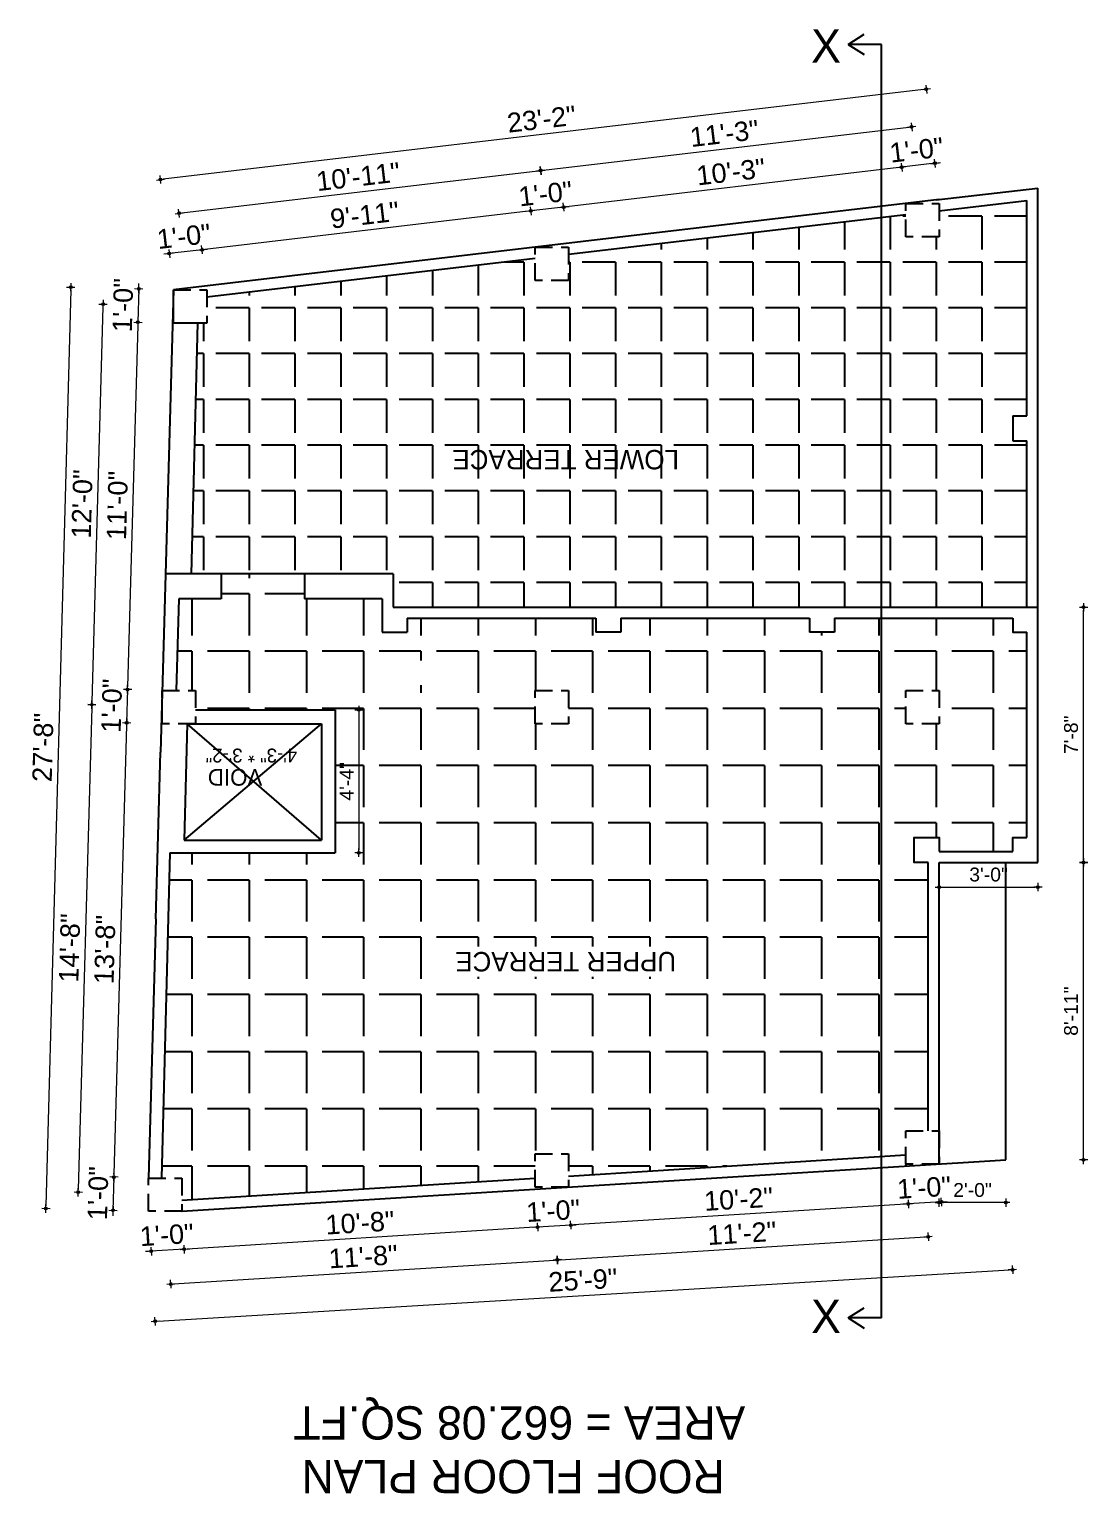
# Model space of a CAD drawing. Header units: inches. Extents: x 10143 to 33197, y -150 to 3760.
# Drawn here: x 25071 to 25452, y 3232 to 3760 of the extents above; entities that cross this region are included whole.
import ezdxf
from ezdxf.enums import TextEntityAlignment as Align

# ---------------------------------------------------------------- set-up
doc = ezdxf.new("R2010")
doc.units = ezdxf.units.IN
doc.header["$LTSCALE"] = 0.5
doc.header["$MEASUREMENT"] = 0
doc.header["$PDMODE"] = 66
doc.linetypes.add('DASHED2', pattern=[0.375, 0.25, -0.125])
for name, color, linetype, lineweight in [('DW TEXT', 92, 'Continuous', 15), ('hatch', 9, 'Continuous', 0), ('Toilet', 7, 'Continuous', 25)]:
    doc.layers.add(name, color=color, linetype=linetype, lineweight=lineweight)
doc.styles.add('CEN', font='GOTHIC.TTF')
doc.styles.get("Standard").update_dxf_attribs({"font": 'arial.ttf'})
doc.dimstyles.new('S8', dxfattribs={"dimtxt": 5, "dimasz": 1, "dimexe": 6, "dimexo": 18, "dimgap": 1.9375, "dimtad": 1, "dimdec": 0, "dimzin": 3, "dimdsep": 46, "dimlunit": 4, "dimtxsty": 'Standard', "dimblk": 'dot 2', "dimcen": 12, "dimse1": 1, "dimse2": 1, "dimclrd": 1, "dimclre": 1, "dimclrt": 256, "dimadec": 0, "dimazin": 0, "dimtfac": 0.75, "dimtdec": 0, "dimtix": 1, "dimtmove": 1, "dimatfit": 3, "dimldrblk": 'DOT', "dimfxl": 1, "dimtolj": 1, "dimtzin": 0, "dimlwd": 9, "dimlwe": 9, "dimarcsym": 0})
pattern_1 = [(180, (48662.484, 5226.815), (-3e-15, -20.625), [15, -5.625]), (270, (48662.484, 5226.815), (20.625, -4e-15), [15, -5.625])]
pattern_2 = [(180, (48662.484, 5226.815), (-2e-15, -16.5), [12, -4.5]), (270, (48662.484, 5226.815), (16.5, -3e-15), [12, -4.5])]

# ---------------------------------------------------------------- blocks, each defined once
blk = doc.blocks.new('dot1')
at = {"layer": 'hatch'}
h = blk.add_hatch(color=256, dxfattribs=at)
edge = h.paths.add_edge_path()
edge.add_arc((0, 0), 1, 0, 360)
for p, q in [((3, 0), (-3, 0)), ((0, 3), (0, -3))]:
    blk.add_line(p, q, dxfattribs=at)
blk.add_circle((0, 0), 1, dxfattribs=at)
blk = doc.blocks.new('dot 2')
at = {"layer": 'hatch', "xscale": 0.5, "yscale": 0.5, "zscale": 0.5}
blk.add_blockref('dot1', (0, 0), dxfattribs=at)
blk = doc.blocks.new('*D1779')
at = {"layer": 'Defpoints', "color": 0, "transparency": 16777216}
for p in [(25385.09, 3710.01), (25386.63, 3696.9), (25398.63, 3698.31)]:
    blk.add_point(p, dxfattribs=at)
at = {"layer": 'Toilet', "color": 1, "lineweight": 9, "transparency": 16777216}
for p, q in [((25397.09, 3711.43), (25385.09, 3710.01)), ((25398.08, 3711.54), (25399.07, 3711.66)), ((25384.09, 3709.89), (25383.1, 3709.78))]:
    blk.add_line(p, q, dxfattribs=at)
for p, rotation in [((25385.09, 3710.01), 6.727351048226088), ((25397.09, 3711.43), 186.7273510482261)]:
    blk.add_blockref('dot 2', p, dxfattribs=dict(at, rotation=rotation))
at = {"layer": 'Toilet', "transparency": 16777216, "insert": (25390.44, 3716.19), "char_height": 7, "attachment_point": 5, "rotation": 6.7274}
blk.add_mtext('\\A1;1\'-0"', dxfattribs=at)
blk = doc.blocks.new('_Dot')
at = {"color": 0, "linetype": 'ByBlock', "lineweight": -2}
blk.add_line((-0.5, 0), (-1, 0), dxfattribs=at)
at = {"color": 0, "linetype": 'ByBlock', "const_width": 0.5}
blk.add_lwpolyline([(-0.25, 0, 1), (0.25, 0, 1)], format="xyb", close=True, dxfattribs=at)
blk = doc.blocks.new('*D1780')
at = {"layer": 'Defpoints', "color": 0, "transparency": 16777216}
for p in [(25263.3, 3695.65), (25386.63, 3696.9), (25265.01, 3681.14)]:
    blk.add_point(p, dxfattribs=at)
at = {"layer": 'Toilet', "color": 1, "lineweight": 9, "transparency": 16777216}
blk.add_line((25384.09, 3709.89), (25264.29, 3695.76), dxfattribs=at)
for p, rotation in [((25385.09, 3710.01), 6.727351048264164), ((25263.3, 3695.65), 186.7273510482641)]:
    blk.add_blockref('dot 2', p, dxfattribs=dict(at, rotation=rotation))
at = {"layer": 'Toilet', "transparency": 16777216, "insert": (25323.55, 3708.3), "char_height": 7, "attachment_point": 5, "rotation": 6.7274}
blk.add_mtext('\\A1;10\'-3"', dxfattribs=at)
blk = doc.blocks.new('*D1781')
at = {"layer": 'Defpoints', "color": 0, "transparency": 16777216}
for p in [(25251.46, 3694.25), (25253.01, 3681.14), (25265.01, 3681.14)]:
    blk.add_point(p, dxfattribs=at)
at = {"layer": 'Toilet', "color": 1, "lineweight": 9, "transparency": 16777216}
for p, q in [((25263.3, 3695.65), (25251.46, 3694.25)), ((25264.29, 3695.76), (25265.28, 3695.88)), ((25250.47, 3694.13), (25249.48, 3694.02))]:
    blk.add_line(p, q, dxfattribs=at)
for p, rotation in [((25251.46, 3694.25), 6.727351048264151), ((25263.3, 3695.65), 186.7273510482641)]:
    blk.add_blockref('dot 2', p, dxfattribs=dict(at, rotation=rotation))
at = {"layer": 'Toilet', "transparency": 16777216, "insert": (25256.74, 3700.42), "char_height": 7, "attachment_point": 5, "rotation": 6.7274}
blk.add_mtext('\\A1;1\'-0"', dxfattribs=at)
blk = doc.blocks.new('*D1782')
at = {"layer": 'Defpoints', "color": 0, "transparency": 16777216}
for p in [(25133.02, 3680.28), (25253.01, 3681.14), (25134.73, 3665.77)]:
    blk.add_point(p, dxfattribs=at)
at = {"layer": 'Toilet', "color": 1, "lineweight": 9, "transparency": 16777216}
blk.add_line((25250.47, 3694.13), (25134.01, 3680.4), dxfattribs=at)
for p, rotation in [((25251.46, 3694.25), 6.727351048264164), ((25133.02, 3680.28), 186.7273510482641)]:
    blk.add_blockref('dot 2', p, dxfattribs=dict(at, rotation=rotation))
at = {"layer": 'Toilet', "transparency": 16777216, "insert": (25191.6, 3692.74), "char_height": 7, "attachment_point": 5, "rotation": 6.7274}
blk.add_mtext('\\A1;9\'-11"', dxfattribs=at)
blk = doc.blocks.new('*D1783')
at = {"layer": 'Defpoints', "color": 0, "transparency": 16777216}
for p in [(25121.18, 3678.88), (25122.73, 3665.77), (25134.73, 3665.77)]:
    blk.add_point(p, dxfattribs=at)
at = {"layer": 'Toilet', "color": 1, "lineweight": 9, "transparency": 16777216}
for p, q in [((25133.02, 3680.28), (25121.18, 3678.88)), ((25134.01, 3680.4), (25135.01, 3680.51)), ((25120.19, 3678.77), (25119.2, 3678.65))]:
    blk.add_line(p, q, dxfattribs=at)
for p, rotation in [((25121.18, 3678.88), 6.727351048264151), ((25133.02, 3680.28), 186.7273510482641)]:
    blk.add_blockref('dot 2', p, dxfattribs=dict(at, rotation=rotation))
at = {"layer": 'Toilet', "transparency": 16777216, "insert": (25126.46, 3685.05), "char_height": 7, "attachment_point": 5, "rotation": 6.7274}
blk.add_mtext('\\A1;1\'-0"', dxfattribs=at)
blk = doc.blocks.new('*D1784')
at = {"layer": 'Defpoints', "color": 0, "transparency": 16777216}
for p in [(25255.04, 3708.78), (25259.01, 3675.14), (25128.73, 3659.77)]:
    blk.add_point(p, dxfattribs=at)
at = {"layer": 'Toilet', "color": 1, "lineweight": 9, "transparency": 16777216}
blk.add_line((25125.76, 3693.53), (25254.05, 3708.66), dxfattribs=at)
for p, rotation in [((25255.04, 3708.78), 6.727351048225985), ((25124.76, 3693.41), 186.727351048226)]:
    blk.add_blockref('dot 2', p, dxfattribs=dict(at, rotation=rotation))
at = {"layer": 'Toilet', "transparency": 16777216, "insert": (25189.26, 3706.57), "char_height": 7, "attachment_point": 5, "rotation": 6.7274}
blk.add_mtext('\\A1;10\'-11"', dxfattribs=at)
blk = doc.blocks.new('*D1785')
at = {"layer": 'Defpoints', "color": 0, "transparency": 16777216}
for p in [(25388.66, 3724.54), (25392.63, 3690.9), (25259.01, 3675.14)]:
    blk.add_point(p, dxfattribs=at)
at = {"layer": 'Toilet', "color": 1, "lineweight": 9, "transparency": 16777216}
blk.add_line((25256.03, 3708.9), (25387.67, 3724.42), dxfattribs=at)
for p, rotation in [((25388.66, 3724.54), 6.727351048264151), ((25255.04, 3708.78), 186.7273510482641)]:
    blk.add_blockref('dot 2', p, dxfattribs=dict(at, rotation=rotation))
at = {"layer": 'Toilet', "transparency": 16777216, "insert": (25321.21, 3722.14), "char_height": 7, "attachment_point": 5, "rotation": 6.7274}
blk.add_mtext('\\A1;11\'-3"', dxfattribs=at)
blk = doc.blocks.new('*D1786')
at = {"layer": 'Defpoints', "color": 0, "transparency": 16777216}
for p in [(25118.04, 3705.57), (25398.63, 3698.31), (25122.73, 3665.77)]:
    blk.add_point(p, dxfattribs=at)
at = {"layer": 'Toilet', "color": 1, "lineweight": 9, "transparency": 16777216}
blk.add_line((25392.94, 3737.99), (25119.03, 3705.68), dxfattribs=at)
for p, rotation in [((25393.94, 3738.11), 6.727351048225714), ((25118.04, 3705.57), 186.7273510482257)]:
    blk.add_blockref('dot 2', p, dxfattribs=dict(at, rotation=rotation))
at = {"layer": 'Toilet', "transparency": 16777216, "insert": (25255.34, 3727.31), "char_height": 7, "attachment_point": 5, "rotation": 6.7274}
blk.add_mtext('\\A1;23\'-2"', dxfattribs=at)
blk = doc.blocks.new('*D1787')
at = {"layer": 'Defpoints', "color": 0, "transparency": 16777216}
for p in [(25128.73, 3659.77), (25093.3, 3516.29), (25124.68, 3515.41)]:
    blk.add_point(p, dxfattribs=at)
at = {"layer": 'Toilet', "color": 1, "lineweight": 9, "transparency": 16777216}
blk.add_line((25097.32, 3659.65), (25093.33, 3517.29), dxfattribs=at)
for p, rotation in [((25097.35, 3660.65), 88.39404783827474), ((25093.3, 3516.29), 268.3940478382747)]:
    blk.add_blockref('dot 2', p, dxfattribs=dict(at, rotation=rotation))
at = {"layer": 'Toilet', "transparency": 16777216, "insert": (25089.82, 3588.62), "char_height": 7, "attachment_point": 5, "rotation": 88.394}
blk.add_mtext('\\A1;12\'-0"', dxfattribs=at)
blk = doc.blocks.new('*D1788')
at = {"layer": 'Defpoints', "color": 0, "transparency": 16777216}
for p in [(25124.68, 3515.41), (25088.38, 3340.55), (25119.76, 3339.67)]:
    blk.add_point(p, dxfattribs=at)
at = {"layer": 'Toilet', "color": 1, "lineweight": 9, "transparency": 16777216}
blk.add_line((25093.27, 3515.29), (25088.4, 3341.55), dxfattribs=at)
for p, rotation in [((25093.3, 3516.29), 88.39404783821382), ((25088.38, 3340.55), 268.3940478382139)]:
    blk.add_blockref('dot 2', p, dxfattribs=dict(at, rotation=rotation))
at = {"layer": 'Toilet', "transparency": 16777216, "insert": (25085.33, 3428.57), "char_height": 7, "attachment_point": 5, "rotation": 88.394}
blk.add_mtext('\\A1;14\'-8"', dxfattribs=at)
blk = doc.blocks.new('*D1694')
at = {"layer": 'Defpoints', "color": 0, "transparency": 16777216}
for p in [(25122.73, 3665.77), (25109.89, 3654.12), (25122.4, 3653.77)]:
    blk.add_point(p, dxfattribs=at)
at = {"layer": 'Toilet', "color": 1, "lineweight": 9, "transparency": 16777216}
for p, q in [((25110.22, 3666.12), (25109.89, 3654.12)), ((25110.25, 3667.12), (25110.28, 3668.12)), ((25109.86, 3653.12), (25109.83, 3652.12))]:
    blk.add_line(p, q, dxfattribs=at)
for p, rotation in [((25110.22, 3666.12), 268.3940478382726), ((25109.89, 3654.12), 88.39404783827258)]:
    blk.add_blockref('dot 2', p, dxfattribs=dict(at, rotation=rotation))
at = {"layer": 'Toilet', "transparency": 16777216, "insert": (25104.54, 3660.27), "char_height": 7, "attachment_point": 5, "rotation": 88.394}
blk.add_mtext('\\A1;1\'-0"', dxfattribs=at)
blk = doc.blocks.new('*D1789')
at = {"layer": 'Defpoints', "color": 0, "transparency": 16777216}
for p in [(25122.4, 3653.77), (25106.17, 3521.76), (25118.68, 3521.41)]:
    blk.add_point(p, dxfattribs=at)
at = {"layer": 'Toilet', "color": 1, "lineweight": 9, "transparency": 16777216}
blk.add_line((25109.86, 3653.12), (25106.2, 3522.76), dxfattribs=at)
for p, rotation in [((25109.89, 3654.12), 88.39404783821382), ((25106.17, 3521.76), 268.3940478382139)]:
    blk.add_blockref('dot 2', p, dxfattribs=dict(at, rotation=rotation))
at = {"layer": 'Toilet', "transparency": 16777216, "insert": (25102.52, 3588.09), "char_height": 7, "attachment_point": 5, "rotation": 88.394}
blk.add_mtext('\\A1;11\'-0"', dxfattribs=at)
blk = doc.blocks.new('*D1790')
at = {"layer": 'Defpoints', "color": 0, "transparency": 16777216}
for p in [(25118.68, 3521.41), (25105.84, 3509.77), (25118.68, 3509.41)]:
    blk.add_point(p, dxfattribs=at)
at = {"layer": 'Toilet', "color": 1, "lineweight": 9, "transparency": 16777216}
for p, q in [((25106.17, 3521.76), (25105.84, 3509.77)), ((25106.2, 3522.76), (25106.23, 3523.76)), ((25105.81, 3508.77), (25105.78, 3507.77))]:
    blk.add_line(p, q, dxfattribs=at)
for p, rotation in [((25106.17, 3521.76), 268.3940478382139), ((25105.84, 3509.77), 88.39404783821387)]:
    blk.add_blockref('dot 2', p, dxfattribs=dict(at, rotation=rotation))
at = {"layer": 'Toilet', "transparency": 16777216, "insert": (25100.5, 3515.92), "char_height": 7, "attachment_point": 5, "rotation": 88.394}
blk.add_mtext('\\A1;1\'-0"', dxfattribs=at)
blk = doc.blocks.new('*D1792')
at = {"layer": 'Defpoints', "color": 0, "transparency": 16777216}
for p in [(25118.68, 3509.41), (25101.25, 3346.02), (25113.76, 3345.67)]:
    blk.add_point(p, dxfattribs=at)
at = {"layer": 'Toilet', "color": 1, "lineweight": 9, "transparency": 16777216}
blk.add_line((25105.81, 3508.77), (25101.28, 3347.02), dxfattribs=at)
for p, rotation in [((25105.84, 3509.77), 88.39404783821382), ((25101.25, 3346.02), 268.3940478382139)]:
    blk.add_blockref('dot 2', p, dxfattribs=dict(at, rotation=rotation))
at = {"layer": 'Toilet', "transparency": 16777216, "insert": (25098.03, 3428.05), "char_height": 7, "attachment_point": 5, "rotation": 88.394}
blk.add_mtext('\\A1;13\'-8"', dxfattribs=at)
blk = doc.blocks.new('*D1793')
at = {"layer": 'Defpoints', "color": 0, "transparency": 16777216}
for p in [(25113.76, 3345.67), (25100.91, 3334.03), (25113.76, 3333.67)]:
    blk.add_point(p, dxfattribs=at)
at = {"layer": 'Toilet', "color": 1, "lineweight": 9, "transparency": 16777216}
for p, q in [((25101.28, 3347.02), (25101.3, 3348.02)), ((25101.25, 3346.02), (25100.91, 3334.03)), ((25100.88, 3333.03), (25100.86, 3332.03))]:
    blk.add_line(p, q, dxfattribs=at)
for p, rotation in [((25101.25, 3346.02), 268.3940478382139), ((25100.91, 3334.03), 88.39404783821387)]:
    blk.add_blockref('dot 2', p, dxfattribs=dict(at, rotation=rotation))
at = {"layer": 'Toilet', "transparency": 16777216, "insert": (25095.57, 3340.18), "char_height": 7, "attachment_point": 5, "rotation": 88.394}
blk.add_mtext('\\A1;1\'-0"', dxfattribs=at)
blk = doc.blocks.new('*D1794')
at = {"layer": 'Defpoints', "color": 0, "transparency": 16777216}
for p in [(25122.73, 3665.77), (25076.74, 3334.67), (25113.76, 3333.67)]:
    blk.add_point(p, dxfattribs=at)
at = {"layer": 'Toilet', "color": 1, "lineweight": 9, "transparency": 16777216}
blk.add_line((25085.69, 3665.77), (25076.77, 3335.67), dxfattribs=at)
for p, rotation in [((25085.71, 3666.77), 88.45204859075598), ((25076.74, 3334.67), 268.452048590756)]:
    blk.add_blockref('dot 2', p, dxfattribs=dict(at, rotation=rotation))
at = {"layer": 'Toilet', "transparency": 16777216, "insert": (25075.72, 3500.87), "char_height": 7, "attachment_point": 5, "rotation": 88.452}
blk.add_mtext('\\A1;27\'-8"', dxfattribs=at)
blk = doc.blocks.new('*D1795')
at = {"layer": 'Defpoints', "color": 0, "transparency": 16777216}
for p in [(25386.63, 3349.98), (25398.63, 3350.72), (25387.48, 3336.32)]:
    blk.add_point(p, dxfattribs=at)
at = {"layer": 'Toilet', "color": 1, "lineweight": 9, "transparency": 16777216}
for p, q in [((25386.49, 3336.26), (25385.49, 3336.2)), ((25399.48, 3337.07), (25387.48, 3336.32)), ((25400.48, 3337.14), (25401.48, 3337.2))]:
    blk.add_line(p, q, dxfattribs=at)
for p, rotation in [((25387.48, 3336.32), 3.575827605927365), ((25399.48, 3337.07), 183.5758276059273)]:
    blk.add_blockref('dot 2', p, dxfattribs=dict(at, rotation=rotation))
at = {"layer": 'Toilet', "transparency": 16777216, "insert": (25393.14, 3342.2), "char_height": 7, "attachment_point": 5, "rotation": 3.5758}
blk.add_mtext('\\A1;1\'-0"', dxfattribs=at)
blk = doc.blocks.new('*D1796')
at = {"layer": 'Defpoints', "color": 0, "transparency": 16777216}
for p in [(25386.63, 3349.98), (25265.01, 3342.37), (25265.86, 3328.72)]:
    blk.add_point(p, dxfattribs=at)
at = {"layer": 'Toilet', "color": 1, "lineweight": 9, "transparency": 16777216}
blk.add_line((25386.49, 3336.26), (25266.86, 3328.79), dxfattribs=at)
for p, rotation in [((25387.48, 3336.32), 3.575827605922193), ((25265.86, 3328.72), 183.5758276059222)]:
    blk.add_blockref('dot 2', p, dxfattribs=dict(at, rotation=rotation))
at = {"layer": 'Toilet', "transparency": 16777216, "insert": (25326.33, 3338.03), "char_height": 7, "attachment_point": 5, "rotation": 3.5758}
blk.add_mtext('\\A1;10\'-2"', dxfattribs=at)
blk = doc.blocks.new('*D1797')
at = {"layer": 'Defpoints', "color": 0, "transparency": 16777216}
for p in [(25253.01, 3342.37), (25265.01, 3342.37), (25253.91, 3327.98)]:
    blk.add_point(p, dxfattribs=at)
at = {"layer": 'Toilet', "color": 1, "lineweight": 9, "transparency": 16777216}
for p, q in [((25252.91, 3327.92), (25251.91, 3327.85)), ((25265.86, 3328.72), (25253.91, 3327.98)), ((25266.86, 3328.79), (25267.86, 3328.85))]:
    blk.add_line(p, q, dxfattribs=at)
for p, rotation in [((25253.91, 3327.98), 3.575827605922187), ((25265.86, 3328.72), 183.5758276059222)]:
    blk.add_blockref('dot 2', p, dxfattribs=dict(at, rotation=rotation))
at = {"layer": 'Toilet', "transparency": 16777216, "insert": (25259.54, 3333.85), "char_height": 7, "attachment_point": 5, "rotation": 3.5758}
blk.add_mtext('\\A1;1\'-0"', dxfattribs=at)
blk = doc.blocks.new('*D1798')
at = {"layer": 'Defpoints', "color": 0, "transparency": 16777216}
for p in [(25253.01, 3342.37), (25125.76, 3333.67), (25126.61, 3320.02)]:
    blk.add_point(p, dxfattribs=at)
at = {"layer": 'Toilet', "color": 1, "lineweight": 9, "transparency": 16777216}
blk.add_line((25252.91, 3327.92), (25127.61, 3320.08), dxfattribs=at)
for p, rotation in [((25253.91, 3327.98), 3.575827605922193), ((25126.61, 3320.02), 183.5758276059222)]:
    blk.add_blockref('dot 2', p, dxfattribs=dict(at, rotation=rotation))
at = {"layer": 'Toilet', "transparency": 16777216, "insert": (25189.92, 3329.5), "char_height": 7, "attachment_point": 5, "rotation": 3.5758}
blk.add_mtext('\\A1;10\'-8"', dxfattribs=at)
blk = doc.blocks.new('*D1799')
at = {"layer": 'Defpoints', "color": 0, "transparency": 16777216}
for p in [(25113.76, 3333.67), (25125.76, 3333.67), (25114.66, 3319.28)]:
    blk.add_point(p, dxfattribs=at)
at = {"layer": 'Toilet', "color": 1, "lineweight": 9, "transparency": 16777216}
for p, q in [((25127.61, 3320.08), (25128.61, 3320.15)), ((25113.66, 3319.21), (25112.66, 3319.15)), ((25126.61, 3320.02), (25114.66, 3319.28))]:
    blk.add_line(p, q, dxfattribs=at)
for p, rotation in [((25114.66, 3319.28), 3.575827605922187), ((25126.61, 3320.02), 183.5758276059222)]:
    blk.add_blockref('dot 2', p, dxfattribs=dict(at, rotation=rotation))
at = {"layer": 'Toilet', "transparency": 16777216, "insert": (25120.29, 3325.15), "char_height": 7, "attachment_point": 5, "rotation": 3.5758}
blk.add_mtext('\\A1;1\'-0"', dxfattribs=at)
blk = doc.blocks.new('*D1800')
at = {"layer": 'Defpoints', "color": 0, "transparency": 16777216}
for p in [(25259.01, 3348.37), (25119.76, 3339.67), (25261.02, 3316.16)]:
    blk.add_point(p, dxfattribs=at)
at = {"layer": 'Toilet', "color": 1, "lineweight": 9, "transparency": 16777216}
blk.add_line((25122.77, 3307.52), (25260.02, 3316.1), dxfattribs=at)
for p, rotation in [((25261.02, 3316.16), 3.575843646370458), ((25121.77, 3307.46), 183.5758436463704)]:
    blk.add_blockref('dot 2', p, dxfattribs=dict(at, rotation=rotation))
at = {"layer": 'Toilet', "transparency": 16777216, "insert": (25191.05, 3317.31), "char_height": 7, "attachment_point": 5, "rotation": 3.5758}
blk.add_mtext('\\A1;11\'-8"', dxfattribs=at)
blk = doc.blocks.new('*D1801')
at = {"layer": 'Defpoints', "color": 0, "transparency": 16777216}
for p in [(25392.63, 3356.72), (25259.01, 3348.37), (25394.64, 3324.51)]:
    blk.add_point(p, dxfattribs=at)
at = {"layer": 'Toilet', "color": 1, "lineweight": 9, "transparency": 16777216}
blk.add_line((25262.02, 3316.23), (25393.65, 3324.45), dxfattribs=at)
for p, rotation in [((25394.64, 3324.51), 3.575843646344798), ((25261.02, 3316.16), 183.5758436463448)]:
    blk.add_blockref('dot 2', p, dxfattribs=dict(at, rotation=rotation))
at = {"layer": 'Toilet', "transparency": 16777216, "insert": (25327.49, 3325.78), "char_height": 7, "attachment_point": 5, "rotation": 3.5758}
blk.add_mtext('\\A1;11\'-2"', dxfattribs=at)
blk = doc.blocks.new('*D1802')
at = {"layer": 'Defpoints', "color": 0, "transparency": 16777216}
for p in [(25422.63, 3352.22), (25113.76, 3333.67), (25425.01, 3312.62)]:
    blk.add_point(p, dxfattribs=at)
at = {"layer": 'Toilet', "color": 1, "lineweight": 9, "transparency": 16777216}
blk.add_line((25117.13, 3294.13), (25424.01, 3312.56), dxfattribs=at)
for p, rotation in [((25425.01, 3312.62), 3.437251263193417), ((25116.14, 3294.07), 183.4372512631934)]:
    blk.add_blockref('dot 2', p, dxfattribs=dict(at, rotation=rotation))
at = {"layer": 'Toilet', "transparency": 16777216, "insert": (25270.24, 3308.84), "char_height": 7, "attachment_point": 5, "rotation": 3.4373}
blk.add_mtext('\\A1;25\'-9"', dxfattribs=at)
blk = doc.blocks.new('*D1803')
at = {"layer": 'Defpoints', "color": 0, "transparency": 16777216}
for p in [(25434.19, 3551.41), (25450.63, 3551.41), (25434.19, 3459.41)]:
    blk.add_point(p, dxfattribs=at)
at = {"layer": 'Toilet', "color": 1, "lineweight": 9, "transparency": 16777216}
blk.add_line((25450.63, 3460.41), (25450.63, 3550.41), dxfattribs=at)
for p, rotation in [((25450.63, 3551.41), 90), ((25450.63, 3459.41), 270)]:
    blk.add_blockref('dot 2', p, dxfattribs=dict(at, rotation=rotation))
at = {"layer": 'Toilet', "transparency": 16777216, "insert": (25446.14, 3505.41), "char_height": 5, "attachment_point": 5, "rotation": 90}
blk.add_mtext('\\A1;7\'-8"', dxfattribs=at)
blk = doc.blocks.new('*D1695')
at = {"layer": 'Defpoints', "color": 0, "transparency": 16777216}
for p in [(25425.19, 3459.41), (25450.63, 3459.41), (25422.63, 3352.22)]:
    blk.add_point(p, dxfattribs=at)
at = {"layer": 'Toilet', "color": 1, "lineweight": 9, "transparency": 16777216}
blk.add_line((25450.63, 3353.22), (25450.63, 3458.41), dxfattribs=at)
for p, rotation in [((25450.63, 3459.41), 90), ((25450.63, 3352.22), 270)]:
    blk.add_blockref('dot 2', p, dxfattribs=dict(at, rotation=rotation))
at = {"layer": 'Toilet', "transparency": 16777216, "insert": (25446.14, 3405.82), "char_height": 5, "attachment_point": 5, "rotation": 90}
blk.add_mtext('\\A1;8\'-11"', dxfattribs=at)
blk = doc.blocks.new('*D1696')
at = {"layer": 'Defpoints', "color": 0, "transparency": 16777216}
for p in [(25422.63, 3352.22), (25398.63, 3350.72), (25398.63, 3336.84)]:
    blk.add_point(p, dxfattribs=at)
at = {"layer": 'Toilet', "color": 1, "lineweight": 9, "transparency": 16777216}
blk.add_line((25421.63, 3336.84), (25399.63, 3336.84), dxfattribs=at)
at = {"layer": 'Toilet', "color": 1, "lineweight": 9, "transparency": 16777216, "rotation": 180}
blk.add_blockref('dot 2', (25398.63, 3336.84), dxfattribs=at)
at = {"layer": 'Toilet', "color": 1, "lineweight": 9, "transparency": 16777216}
blk.add_blockref('dot 2', (25422.63, 3336.84), dxfattribs=at)
at = {"layer": 'Toilet', "transparency": 16777216, "insert": (25410.63, 3341.33), "char_height": 5, "attachment_point": 5}
blk.add_mtext('\\A1;2\'-0"', dxfattribs=at)
blk = doc.blocks.new('*D1804')
at = {"layer": 'Defpoints', "color": 0, "transparency": 16777216}
for p in [(25181.01, 3514.41), (25181.01, 3462.91), (25189.53, 3462.91)]:
    blk.add_point(p, dxfattribs=at)
at = {"layer": 'Toilet', "color": 1, "lineweight": 9, "transparency": 16777216}
blk.add_line((25189.53, 3513.41), (25189.53, 3463.91), dxfattribs=at)
for p, rotation in [((25189.53, 3514.41), 90), ((25189.53, 3462.91), 270)]:
    blk.add_blockref('dot 2', p, dxfattribs=dict(at, rotation=rotation))
at = {"layer": 'Toilet', "transparency": 16777216, "insert": (25185.1, 3488.66), "char_height": 5, "attachment_point": 5, "rotation": 90}
blk.add_mtext('\\A1;4\'-4"', dxfattribs=at)
blk = doc.blocks.new('*D1805')
at = {"layer": 'Defpoints', "color": 0, "transparency": 16777216}
for p in [(25398.63, 3459.41), (25434.19, 3459.41), (25434.19, 3450.54)]:
    blk.add_point(p, dxfattribs=at)
at = {"layer": 'Toilet', "color": 1, "lineweight": 9, "transparency": 16777216}
blk.add_line((25399.63, 3450.54), (25433.19, 3450.54), dxfattribs=at)
at = {"layer": 'Toilet', "color": 1, "lineweight": 9, "transparency": 16777216, "rotation": 180}
blk.add_blockref('dot 2', (25398.63, 3450.54), dxfattribs=at)
at = {"layer": 'Toilet', "color": 1, "lineweight": 9, "transparency": 16777216}
blk.add_blockref('dot 2', (25434.19, 3450.54), dxfattribs=at)
at = {"layer": 'Toilet', "transparency": 16777216, "insert": (25416.41, 3455.03), "char_height": 5, "attachment_point": 5}
blk.add_mtext('\\A1;3\'-0"', dxfattribs=at)

msp = doc.modelspace()

# ---------------------------------------------------------------- hatches: boundary and pattern name
at = {"layer": 'Toilet'}
h = msp.add_hatch(dxfattribs=at)
h.set_pattern_fill('ANGLE', color=256, scale=60, angle=180)
h.set_pattern_definition(pattern_2)
h.paths.add_polyline_path([(25377.88, 3551.41), (25430.19, 3551.41), (25430.19, 3611.41), (25425.19, 3611.41), (25425.19, 3620.41), (25430.19, 3620.41), (25430.19, 3698.01), (25398.63, 3694.31), (25398.63, 3684.9), (25386.63, 3684.9), (25386.63, 3692.87), (25377.88, 3691.84)])
h = msp.add_hatch(dxfattribs=at)
h.set_pattern_fill('ANGLE', color=256, scale=60, angle=180)
h.set_pattern_definition(pattern_2)
h.paths.add_polyline_path([(25265.01, 3678.52), (25265.01, 3669.14), (25253.01, 3669.14), (25253.01, 3677.11), (25134.73, 3663.16), (25134.73, 3653.77), (25131.41, 3653.77), (25129.05, 3563.41), (25201.87, 3563.41), (25201.87, 3551.41), (25377.88, 3551.41), (25377.88, 3691.84)])
h.paths.add_polyline_path([(25304.73, 3610.12), (25223.33, 3610.12), (25223.33, 3599.1), (25304.73, 3599.1)], flags=24)
h = msp.add_hatch(dxfattribs=at)
h.set_pattern_fill('ANGLE', color=256, scale=75, angle=180)
h.set_pattern_definition(pattern_1)
h.paths.add_polyline_path([(25181.01, 3462.91), (25121.42, 3462.91), (25118.36, 3345.67), (25125.76, 3345.67), (25125.76, 3337.68), (25253.01, 3345.63), (25253.01, 3354.37), (25265.01, 3354.37), (25265.01, 3346.38), (25377.88, 3353.44), (25377.88, 3547.41), (25360.87, 3547.41), (25360.87, 3542.41), (25351.87, 3542.41), (25351.87, 3547.41), (25283.87, 3547.41), (25283.87, 3542.41), (25274.87, 3542.41), (25274.87, 3547.41), (25206.87, 3547.41), (25206.87, 3542.41), (25197.87, 3542.41), (25197.87, 3554.41), (25169.87, 3554.41), (25169.87, 3563.41), (25139.87, 3563.41), (25139.87, 3554.41), (25124.61, 3554.41), (25123.69, 3521.41), (25130.68, 3521.41), (25130.68, 3514.41), (25181.01, 3514.41)])
h.paths.add_polyline_path([(25265.01, 3509.41), (25253.01, 3509.41), (25253.01, 3521.41), (25265.01, 3521.41)], flags=16)
h.paths.add_polyline_path([(25302.53, 3429.18), (25225.54, 3429.18), (25225.54, 3418.15), (25302.53, 3418.15)], flags=16)
h.paths.add_polyline_path([(25223.67, 3532.26), (25208.02, 3532.26), (25208.02, 3523.26), (25223.67, 3523.26)], flags=16)
h = msp.add_hatch(dxfattribs=at)
h.set_pattern_fill('ANGLE', color=256, scale=75, angle=180)
h.set_pattern_definition(pattern_1)
h.paths.add_polyline_path([(25377.88, 3353.44), (25386.63, 3353.98), (25386.63, 3362.72), (25394.63, 3362.72), (25394.63, 3459.41), (25389.63, 3459.41), (25389.63, 3468.41), (25398.63, 3468.41), (25398.63, 3463.41), (25425.19, 3463.41), (25425.19, 3468.41), (25430.19, 3468.41), (25430.19, 3542.41), (25425.19, 3542.41), (25425.19, 3547.41), (25377.88, 3547.41)])
h.paths.add_polyline_path([(25398.63, 3509.41), (25386.63, 3509.41), (25386.63, 3521.41), (25398.63, 3521.41)], flags=16)

# ---------------------------------------------------------------- linework, layer by layer
for p, q in [((25365.88, 3754.28), (25371.55, 3757.98)), ((25377.88, 3754.28), (25365.88, 3754.28)), ((25365.88, 3754.28), (25371.55, 3750.58)), ((25377.88, 3295.24), (25377.88, 3754.28)), ((25397.58, 3698.19), (25434.19, 3702.51)), ((25434.19, 3459.41), (25434.19, 3702.51)), ((25398.63, 3698.31), (25122.73, 3665.77)), ((25398.63, 3694.29), (25430.19, 3698.01)), ((25430.19, 3620.41), (25430.19, 3698.01)), ((25386.63, 3692.87), (25265.01, 3678.52)), ((25253.01, 3677.11), (25134.73, 3663.16)), ((25122.73, 3665.77), (25118.06, 3499.13)), ((25131.41, 3653.77), (25122.4, 3653.77)), ((25131.41, 3653.77), (25129.05, 3563.41)), ((25425.19, 3620.41), (25430.19, 3620.41)), ((25425.19, 3620.41), (25425.19, 3611.41)), ((25425.19, 3611.41), (25430.19, 3611.41)), ((25430.19, 3551.41), (25430.19, 3611.41)), ((25201.87, 3563.41), (25119.86, 3563.41)), ((25139.87, 3563.41), (25139.87, 3554.41)), ((25169.87, 3563.41), (25169.87, 3554.41)), ((25201.87, 3563.41), (25201.87, 3551.41)), ((25124.61, 3554.41), (25123.69, 3521.41)), ((25139.87, 3554.41), (25124.61, 3554.41)), ((25197.87, 3554.41), (25169.87, 3554.41)), ((25197.87, 3554.41), (25197.87, 3542.41)), ((25201.87, 3551.41), (25434.19, 3551.41)), ((25206.87, 3547.41), (25206.87, 3542.41)), ((25206.87, 3547.41), (25274.87, 3547.41)), ((25274.87, 3547.41), (25274.87, 3542.41)), ((25283.87, 3547.41), (25283.87, 3542.41)), ((25283.87, 3547.41), (25351.87, 3547.41)), ((25351.87, 3547.41), (25351.87, 3542.41)), ((25360.87, 3547.41), (25360.87, 3542.41)), ((25360.87, 3547.41), (25425.19, 3547.41)), ((25197.87, 3542.41), (25206.87, 3542.41)), ((25283.87, 3542.41), (25274.87, 3542.41)), ((25360.87, 3542.41), (25351.87, 3542.41)), ((25430.19, 3468.41), (25430.19, 3542.41)), ((25130.68, 3514.41), (25181.01, 3514.41)), ((25181.01, 3514.41), (25181.01, 3462.91)), ((25127.64, 3509.41), (25126.54, 3467.41)), ((25126.54, 3467.41), (25176.01, 3509.41)), ((25127.64, 3509.41), (25176.01, 3509.41)), ((25176.01, 3467.41), (25127.64, 3509.41)), ((25176.01, 3509.41), (25176.01, 3467.41)), ((25116.38, 3439.13), (25118.06, 3499.13)), ((25121.42, 3462.91), (25118.37, 3345.8)), ((25121.42, 3462.91), (25181.01, 3462.91)), ((25126.54, 3467.41), (25176.01, 3467.41)), ((25398.63, 3463.41), (25425.19, 3463.41)), ((25394.63, 3362.72), (25394.63, 3459.41)), ((25398.63, 3350.72), (25398.63, 3459.41)), ((25398.63, 3459.41), (25434.19, 3459.41)), ((25422.63, 3352.22), (25422.63, 3459.41)), ((25116.38, 3439.13), (25113.76, 3345.67)), ((25125.76, 3333.67), (25422.63, 3352.22)), ((25265.01, 3346.38), (25386.63, 3353.98)), ((25386.63, 3350.72), (25386.63, 3349.98)), ((25125.76, 3337.68), (25253.01, 3345.63)), ((25365.88, 3295.24), (25371.55, 3298.94)), ((25377.88, 3295.24), (25365.88, 3295.24)), ((25365.88, 3295.24), (25371.55, 3291.54))]:
    msp.add_line(p, q, dxfattribs=at)
at = {"layer": 'Toilet', "linetype": 'DASHED2', "ltscale": 50}
for points in [[(25398.63, 3696.9), (25398.63, 3684.9), (25386.63, 3684.9), (25386.63, 3696.9)], [(25265.01, 3681.14), (25265.01, 3669.14), (25253.01, 3669.14), (25253.01, 3681.14)], [(25134.73, 3665.77), (25134.73, 3653.77), (25122.73, 3653.77), (25122.73, 3665.77)], [(25130.68, 3521.41), (25130.68, 3509.41), (25118.68, 3509.41), (25118.68, 3521.41)], [(25265.01, 3521.41), (25265.01, 3509.41), (25253.01, 3509.41), (25253.01, 3521.41)], [(25398.63, 3521.41), (25398.63, 3509.41), (25386.63, 3509.41), (25386.63, 3521.41)], [(25398.63, 3362.72), (25398.63, 3350.72), (25386.63, 3350.72), (25386.63, 3362.72)], [(25265.01, 3354.37), (25265.01, 3342.37), (25253.01, 3342.37), (25253.01, 3354.37)], [(25125.76, 3345.67), (25125.76, 3333.67), (25113.76, 3333.67), (25113.76, 3345.67)]]:
    msp.add_lwpolyline(points, close=True, dxfattribs=at)
at = {"layer": 'Toilet'}
for points in [[(25425.19, 3547.41), (25425.19, 3542.41), (25430.19, 3542.41)], [(25394.63, 3459.41), (25389.63, 3459.41), (25389.63, 3468.41), (25398.63, 3468.41), (25398.63, 3463.41)], [(25425.19, 3463.41), (25425.19, 3468.41), (25430.19, 3468.41)]]:
    msp.add_lwpolyline(points, dxfattribs=at)

# ---------------------------------------------------------------- texts
at = {"layer": 'DW TEXT', "ltscale": 0.13, "style": 'CEN'}
for p in [(25357.83, 3753.72), (25357.83, 3295.8)]:
    msp.add_text('X', height=12, dxfattribs=at).set_placement(p, align=Align.MIDDLE_CENTER)
for s, height, p in [('LOWER TERRACE', 7, (25264.03, 3604.61)), ('4\'-3" * 3\'-2"', 5, (25150.78, 3497.95)), ('VOID', 6, (25144.91, 3490.1)), ('UPPER TERRACE', 7, (25264.03, 3423.66)), ('AREA = 662.08 SQ.FT ', 12, (25245.11, 3257.42)), ('ROOF FLOOR PLAN', 12, (25245.11, 3238.07))]:
    msp.add_text(s, height=height, rotation=180, dxfattribs=at).set_placement(p, align=Align.MIDDLE_CENTER)

# ---------------------------------------------------------------- dimensions: what is measured, and where the dimension line sits
at = {"layer": 'Toilet'}
for p1, p2, distance, picture, middle in [((25398.63, 3698.31), (25122.73, 3665.77), -40.07, '*D1786', (25255.34, 3727.31)), ((25398.63, 3698.31), (25386.63, 3696.9), -13.2, '*D1779', (25390.44, 3716.19)), ((25128.73, 3659.77), (25259.01, 3675.14), 33.88, '*D1784', (25189.26, 3706.57)), ((25122.73, 3665.77), (25122.4, 3653.77), -12.51, '*D1694', (25104.54, 3660.27)), ((25122.73, 3665.77), (25113.76, 3333.67), -37.03, '*D1794', (25075.72, 3500.87)), ((25128.73, 3659.77), (25124.68, 3515.41), -31.39, '*D1787', (25089.82, 3588.62)), ((25113.76, 3333.67), (25422.63, 3352.22), -39.68, '*D1802', (25270.24, 3308.84)), ((25119.76, 3339.67), (25259.01, 3348.37), -32.27, '*D1800', (25191.05, 3317.31)), ((25398.63, 3350.72), (25386.63, 3349.98), 13.68, '*D1795', (25393.14, 3342.2))]:
    dim = msp.add_aligned_dim(p1=p1, p2=p2, distance=distance, dimstyle='S8', override={"dimtxt": 7, "dimfxl": 2, "dimfxlon": 1, "dimarcsym": 1}, dxfattribs=at)
    dim.commit()
    dim.dimension.update_dxf_attribs({"geometry": picture, "text_midpoint": middle})
for base, p1, p2, angle, override, picture, middle in [((25388.66, 3724.54), (25259.01, 3675.14), (25392.63, 3690.9), 186.7274, {"dimtxt": 7, "dimfxl": 2, "dimfxlon": 1, "dimarcsym": 1}, '*D1785', (25321.21, 3722.14)), ((25263.3, 3695.65), (25386.63, 3696.9), (25265.01, 3681.14), 6.7274, {"dimtxt": 7, "dimfxl": 2, "dimfxlon": 1, "dimarcsym": 1}, '*D1780', (25323.55, 3708.3)), ((25251.46, 3694.25), (25265.01, 3681.14), (25253.01, 3681.14), 6.7274, {"dimtxt": 7, "dimfxl": 2, "dimfxlon": 1, "dimarcsym": 1}, '*D1781', (25256.74, 3700.42)), ((25133.02, 3680.28), (25253.01, 3681.14), (25134.73, 3665.77), 6.7274, {"dimtxt": 7, "dimfxl": 2, "dimfxlon": 1, "dimarcsym": 1}, '*D1782', (25191.6, 3692.74)), ((25121.18, 3678.88), (25134.73, 3665.77), (25122.73, 3665.77), 6.7274, {"dimtxt": 7, "dimfxl": 2, "dimfxlon": 1, "dimarcsym": 1}, '*D1783', (25126.46, 3685.05)), ((25106.17, 3521.76), (25122.4, 3653.77), (25118.68, 3521.41), 88.394, {"dimtxt": 7, "dimfxl": 2, "dimfxlon": 1, "dimarcsym": 1}, '*D1789', (25102.52, 3588.09)), ((25450.63, 3551.41), (25434.19, 3459.41), (25434.19, 3551.41), 270, {"dimfxl": 2, "dimfxlon": 1, "dimarcsym": 1}, '*D1803', (25446.14, 3505.41)), ((25105.84, 3509.77), (25118.68, 3521.41), (25118.68, 3509.41), 88.394, {"dimtxt": 7, "dimfxl": 2, "dimfxlon": 1, "dimarcsym": 1}, '*D1790', (25100.5, 3515.92)), ((25088.38, 3340.55), (25124.68, 3515.41), (25119.76, 3339.67), 88.394, {"dimtxt": 7, "dimfxl": 2, "dimfxlon": 1, "dimarcsym": 1}, '*D1788', (25085.33, 3428.57)), ((25189.53492479, 3462.90717662), (25181.00997775, 3514.40717662), (25181.00997775, 3462.90717662), 270, {"dimfxl": 2, "dimfxlon": 1, "dimarcsym": 1}, '*D1804', (25185.09742479, 3488.65717662)), ((25101.25, 3346.02), (25118.68, 3509.41), (25113.76, 3345.67), 88.394, {"dimtxt": 7, "dimfxl": 2, "dimfxlon": 1, "dimarcsym": 1}, '*D1792', (25098.03, 3428.05)), ((25434.19, 3450.54), (25398.63, 3459.41), (25434.19, 3459.41), 180, {"dimfxl": 2, "dimfxlon": 1, "dimarcsym": 1}, '*D1805', (25416.41, 3455.03)), ((25450.63, 3459.41), (25422.63, 3352.22), (25425.19, 3459.41), 270, {"dimfxl": 2, "dimfxlon": 1, "dimarcsym": 1}, '*D1695', (25446.14, 3405.82)), ((25394.64, 3324.51), (25259.01, 3348.37), (25392.63, 3356.72), 183.5758, {"dimtxt": 7, "dimfxl": 2, "dimfxlon": 1, "dimarcsym": 1}, '*D1801', (25327.49, 3325.78)), ((25398.63, 3336.84), (25422.63, 3352.22), (25398.63, 3350.72), 180, {"dimfxl": 2, "dimfxlon": 1, "dimarcsym": 1}, '*D1696', (25410.63, 3341.33)), ((25100.91, 3334.03), (25113.76, 3345.67), (25113.76, 3333.67), 88.394, {"dimtxt": 7, "dimfxl": 2, "dimfxlon": 1, "dimarcsym": 1}, '*D1793', (25095.57, 3340.18)), ((25265.86, 3328.72), (25386.63, 3349.98), (25265.01, 3342.37), 3.5758, {"dimtxt": 7, "dimfxl": 2, "dimfxlon": 1, "dimarcsym": 1}, '*D1796', (25326.33, 3338.03)), ((25126.61, 3320.02), (25253.01, 3342.37), (25125.76, 3333.67), 3.5758, {"dimtxt": 7, "dimfxl": 2, "dimfxlon": 1, "dimarcsym": 1}, '*D1798', (25189.92, 3329.5)), ((25253.91, 3327.98), (25265.01, 3342.37), (25253.01, 3342.37), 3.5758, {"dimtxt": 7, "dimfxl": 2, "dimfxlon": 1, "dimarcsym": 1}, '*D1797', (25259.54, 3333.85)), ((25114.66, 3319.28), (25125.76, 3333.67), (25113.76, 3333.67), 3.5758, {"dimtxt": 7, "dimfxl": 2, "dimfxlon": 1, "dimarcsym": 1}, '*D1799', (25120.29, 3325.15))]:
    dim = msp.add_linear_dim(base=base, p1=p1, p2=p2, angle=angle, dimstyle='S8', override=override, dxfattribs=at)
    dim.commit()
    dim.dimension.update_dxf_attribs({"geometry": picture, "text_midpoint": middle})

doc.saveas('drawing.dxf')
